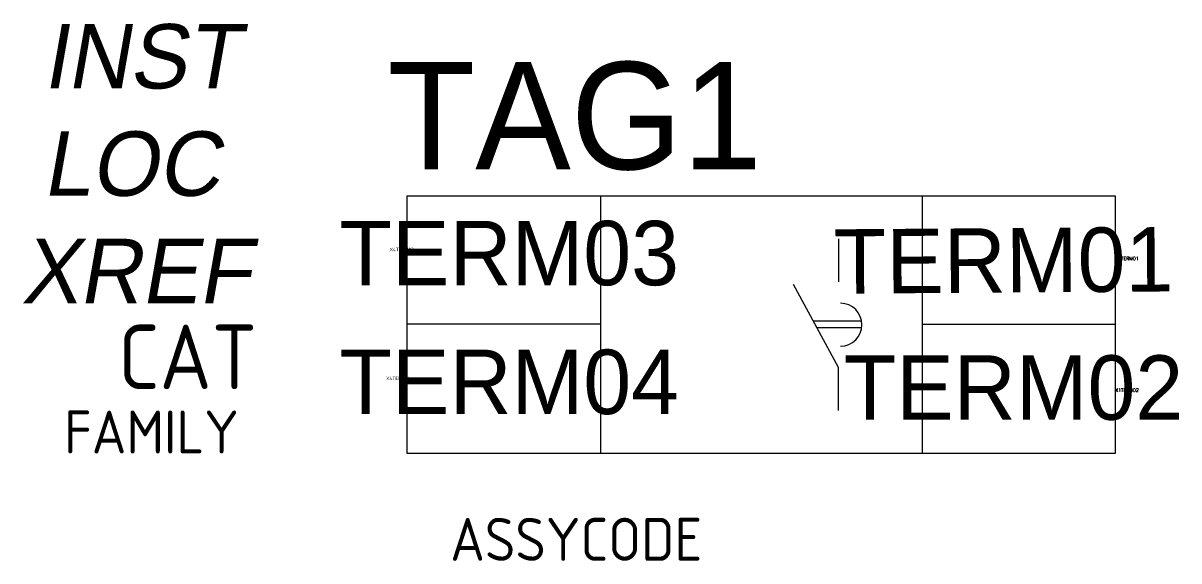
# Model space of a CAD drawing. Extents: x -25.5 to 1.5, y -7 to 5.5.
import ezdxf
from ezdxf.enums import TextEntityAlignment as Align

# ---------------------------------------------------------------- set-up
doc = ezdxf.new("R2010")
doc.units = 0
doc.header["$MEASUREMENT"] = 0
doc.styles.add('WD', font='txt.shx')
doc.styles.add('WD_IEC', font='isocp2.shx', dxfattribs={"width": 0.9, "height": 4})

msp = doc.modelspace()

# ---------------------------------------------------------------- linework, layer by layer
for p, q in [((-12, 1.5), (-12, -4.5)), ((-4.5, 1.5), (-4.5, -4.5)), ((-6.448, 0.5), (-6.448, -0.5)), ((-6.448, -2.5), (-7.501, -0.562)), ((-11.998, -1.491), (-16.498, -1.491)), ((-7.038, -1.414), (-5.91, -1.414)), ((-6.961, -1.569), (-5.91, -1.569)), ((0, -1.5), (-4.5, -1.5)), ((-6.448, -3.5), (-6.448, -2.5)), ((-4.5, -3), (-4.5, -3))]:
    msp.add_line(p, q)
msp.add_lwpolyline([(-16.5, 1.5), (0, 1.5), (0, -4.5), (-16.5, -4.5)], close=True)
msp.add_arc((-6.403, -1.502), 0.5, 270, 90)

# ---------------------------------------------------------------- texts
at = {"oblique": 10, "flags": 1}
for tag, p in [('INST', (-25, 4)), ('LOC', (-25, 1.5)), ('XREF', (-25.5, -1))]:
    msp.add_attdef(tag, p, '', height=1.5, dxfattribs=at)
msp.add_attdef('TAG1', text='TE', height=2.5).set_placement((-12.595, 2.117), align=Align.CENTER)
for tag, text, p in [('TERM03', 'N', (-14.124, 0.917)), ('TERM04', 'A', (-14.124, -2.083))]:
    msp.add_attdef(tag, text=text, height=1.5).set_placement(p, align=Align.TOP_CENTER)
at = {"linetype": 'Continuous'}
for tag, text, rotation, p in [('TERM01', 'L', 0.3906, (-2.609, 0.747)), ('TERM02', 'B', 0.0078, (-2.372, -2.216))]:
    msp.add_attdef(tag, text=text, height=1.5, rotation=rotation, dxfattribs=at).set_placement(p, align=Align.TOP_CENTER)
at = {"flags": 1}
for tag, p, s, height, style in [('X4TERM03', (-16.915, 0.21), '', 0.08, 'WD_IEC'), ('X1TERM01', (0, 0), '', 0.08, 'WD'), ('X1TERM01', (0, 0), '', 0.08, 'WD'), ('X1TERM01', (0, 0), '', 0.08, 'WD'), ('X4TERM04', (-16.995, -2.79), '', 0.08, 'WD_IEC'), ('X1TERM02', (0, -3.065), '', 0.08, 'WD'), ('FAMILY', (-24.5, -4.5), 'TD_ACKO', 1, 'WD_IEC'), ('ASSYCODE', (-15.5, -7), '', 1, 'WD_IEC')]:
    msp.add_attdef(tag, p, s, height=height, dxfattribs=dict(at, style=style))
at = {"style": 'WD_IEC', "flags": 9}
msp.add_attdef('CAT', text='NTE8-A', height=1.5, dxfattribs=at).set_placement((-20, -3), align=Align.RIGHT)

doc.saveas('drawing.dxf')
